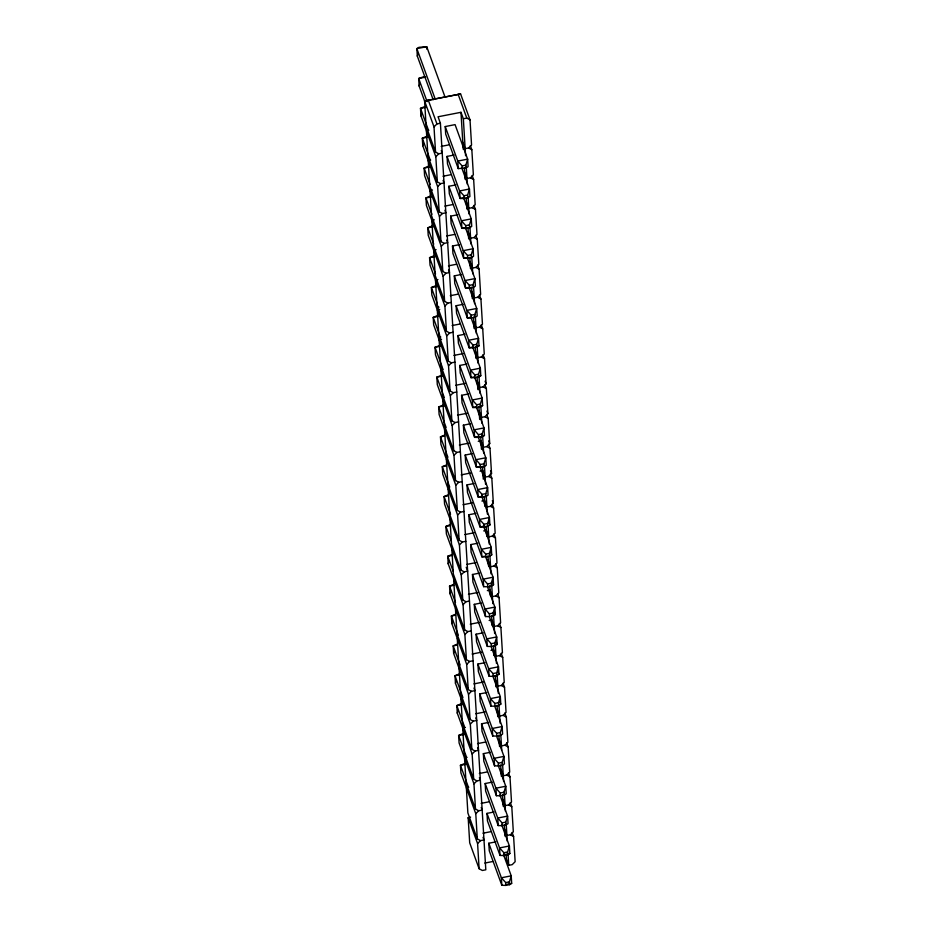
<?xml version="1.0" encoding="UTF-8"?>
<svg xmlns="http://www.w3.org/2000/svg" width="932" height="932" viewBox="0 0 932 932"><rect width="100%" height="100%" fill="white"/><g stroke="black" fill="none" stroke-linecap="round" stroke-linejoin="round"><path stroke-width="1.4" d="M433.205 99.782L417.326 56.153L418.049 53.753M441.279 150.53L442.222 153.116L438.762 153.792L435.535 152.044L434.009 126.88L419.132 86.012L419.866 83.612M443.096 180.389L444.04 182.975L440.568 183.651L437.353 181.903L435.827 156.739L420.949 115.883L421.683 113.471M444.913 210.248L445.857 212.834L442.385 213.51L439.17 211.762L437.644 186.61L422.767 145.742L423.501 143.33M465.988 167.993L465.825 165.162L467.643 159.151L455.072 124.62L445.228 126.554L445.682 134.068L458.253 168.599L465.988 167.993L468.097 166.677L467.643 159.151L457.787 161.073L445.228 126.554M454.082 155.038L447.045 156.413L447.5 163.939L460.07 198.469L464.113 198.574L467.806 197.852L467.643 195.033L469.46 189.021L461.724 167.772M455.888 184.897L448.851 186.272L449.317 193.798L461.888 228.328L465.93 228.433L469.623 227.711L469.448 224.892L471.277 218.88L463.542 197.631M457.705 214.756L450.669 216.131L451.135 223.657L463.693 258.187L467.748 258.292L471.441 257.57L471.266 254.751L473.095 248.739L465.359 227.49M459.523 244.627L452.486 246.001L452.94 253.516L465.511 288.046L469.565 288.163L473.258 287.44L473.083 284.61L474.912 278.61L467.177 257.36M461.34 274.486L454.303 275.86L454.758 283.386L467.328 317.917L471.382 318.022L475.075 317.299L474.901 314.48L476.718 308.469L468.994 287.219M463.157 304.345L456.121 305.719L456.575 313.245L469.146 347.776L473.2 347.881L476.893 347.158L476.718 344.339L478.535 338.328L470.8 317.078M464.975 334.215L457.938 335.578L458.393 343.104L470.963 377.635L475.005 377.74L478.698 377.017L478.535 374.198L480.353 368.187L472.617 346.937M466.792 364.074L459.756 365.449L460.21 372.975L472.78 407.505L476.823 407.61L480.516 406.888L480.353 404.069L482.17 398.057L474.435 376.808M468.61 393.933L461.573 395.308L462.027 402.834L474.598 437.364L478.64 437.469L482.333 436.747L482.17 433.928L483.988 427.916L476.252 406.667M471.277 630.906L467.817 631.581L464.59 629.834L463.064 604.67L448.199 563.813L448.921 561.402M470.415 423.792L463.379 425.167L463.845 432.693L476.415 467.223L480.458 467.328L484.151 466.606L483.976 463.787L485.805 457.775L478.069 436.526M473.095 660.765L469.635 661.452L466.408 659.693L464.882 634.541L450.005 593.672L450.738 591.272M472.233 453.663L465.196 455.037L465.662 462.552L478.221 497.082L482.275 497.187L485.968 496.476L485.793 493.645L487.622 487.634L479.887 466.384M473.969 688.037L474.912 690.635L471.441 691.311L468.225 689.563L466.699 664.399L451.822 623.531L452.556 621.131M474.05 483.522L467.014 484.896L467.48 492.422L480.038 526.953L484.092 527.058L487.786 526.335L487.611 523.516L489.44 517.505L481.704 496.255M475.786 717.908L476.73 720.494L473.258 721.17L470.043 719.422L468.505 694.258L453.639 653.39L454.373 650.99M475.868 513.381L468.831 514.755L469.285 522.281L481.856 556.812L485.91 556.917L489.603 556.194L489.428 553.375L491.246 547.364L483.522 526.114M477.592 747.767L478.535 750.353L475.075 751.029L471.86 749.281L470.322 724.117L455.457 683.261L456.191 680.849M477.685 543.24L470.648 544.614L471.103 552.14L483.673 586.671L487.727 586.776L491.42 586.053L491.246 583.234L493.063 577.223L485.817 557.301M479.409 777.626L480.353 780.224L476.893 780.899L473.677 779.14L472.14 753.988L457.274 713.12L457.996 710.72M479.502 573.11L472.466 574.485L472.92 581.999L485.49 616.53L489.533 616.646L493.238 615.924L493.063 613.093L494.88 607.093L487.634 587.172M481.32 602.969L474.283 604.344L474.738 611.87L487.308 646.4L491.35 646.505L495.043 645.783L494.88 642.963L496.698 636.952L489.451 617.031M483.137 632.828L476.101 634.203L476.555 641.729L489.125 676.259L493.168 676.364L496.861 675.642L496.698 672.822L498.515 666.811L491.269 646.89M484.943 662.699L477.906 664.062L478.372 671.588L490.943 706.118L494.985 706.223L498.678 705.501L498.503 702.681L500.333 696.67L493.075 676.749M486.76 692.558L479.724 693.932L480.19 701.458L492.748 735.989L496.803 736.094L500.496 735.371L500.321 732.552L502.15 726.541L494.892 706.619M488.578 722.417L481.541 723.791L482.007 731.317L494.566 765.848L498.62 765.953L502.313 765.23L502.138 762.411L503.967 756.4L496.709 736.478M490.395 752.275L483.358 753.65L483.813 761.176L496.383 795.707L500.437 795.812L504.13 795.089L503.956 792.27L505.773 786.259L498.049 765.009M492.213 782.146L485.176 783.521L485.63 791.035L498.201 825.566L502.255 825.67L505.948 824.96L505.773 822.129L507.591 816.117L499.855 794.868M494.03 812.005L486.993 813.38L487.448 820.906L500.018 855.436L504.061 855.541L507.765 854.819L507.591 851.999L509.408 845.988L501.672 824.738M495.847 841.864L488.811 843.239L489.265 850.765L501.835 885.295L505.878 885.4L509.571 884.678L509.408 881.858L511.225 875.847L503.49 854.597M434.009 126.88L436.945 123.933L440.405 123.257L485.805 869.801L482.345 870.476L479.118 868.729L469.693 842.831L468.167 817.679L470.613 817.073M435.827 156.739L438.762 153.792M462.796 142.165L465.15 148.642L468.621 147.967L471.557 145.008L470.019 119.855L460.594 93.957L424.584 100.982L426.11 126.146L435.535 152.044M437.644 186.61L440.568 183.651M464.614 172.024L466.967 178.501L470.439 177.826L473.363 174.878L471.837 149.714L470.345 145.625M446.731 240.107L447.663 242.704L444.203 243.38L440.987 241.621L439.45 216.469L442.385 213.51M466.431 201.895L468.784 208.36L472.244 207.685L475.18 204.737L473.654 179.573L472.163 175.484M448.537 269.977L449.48 272.563L446.02 273.239L442.805 271.492L441.267 246.328L444.203 243.38M468.248 231.753L470.602 238.219L474.062 237.544L476.998 234.596L475.471 209.432L473.98 205.343M451.298 302.422L447.838 303.098L444.611 301.351L443.084 276.187L446.02 273.239M470.066 261.612L472.419 268.09L475.879 267.414L478.815 264.455L477.289 239.303L475.798 235.214M453.115 332.281L449.655 332.957L446.428 331.21L444.902 306.057L447.838 303.098M471.883 291.471L474.237 297.949L477.697 297.273L480.632 294.326L479.106 269.162L477.615 265.072M454.933 362.152L451.472 362.828L448.245 361.08L446.719 335.916L449.655 332.957M473.689 321.342L476.054 327.808L479.514 327.132L482.45 324.185L480.924 299.021L479.432 294.931M456.75 392.011L453.29 392.687L450.063 390.939L448.537 365.775L451.472 362.828M475.506 351.201L477.871 357.678L481.331 357.003L484.267 354.043L482.729 328.891L481.25 324.802M458.567 421.87L455.096 422.546L451.88 420.798L450.354 395.634L453.29 392.687M477.324 381.06L479.677 387.537L483.149 386.862L486.085 383.902L484.547 358.75L483.067 354.661M460.385 451.74L456.913 452.416L453.698 450.657L452.171 425.505L455.096 422.546M479.141 410.919L481.495 417.396L484.966 416.721L487.902 413.773L486.364 388.609L484.873 384.52M462.202 481.599L458.73 482.275L455.515 480.528L453.977 455.364L456.913 452.416M478.256 441.314L480.959 440.789L483.312 447.255L486.772 446.579L489.708 443.632L488.182 418.468L486.69 414.379M464.008 511.458L460.548 512.134L457.332 510.387L455.795 485.223L458.73 482.275M480.073 471.173L482.776 470.648L485.129 477.126L488.589 476.45L491.525 473.491L489.999 448.339L488.508 444.249M465.825 541.317L462.365 541.993L459.138 540.245L457.612 515.093L460.548 512.134M481.891 501.032L484.593 500.507L486.947 506.985L490.407 506.309L493.343 503.362L491.816 478.198L490.325 474.108M466.233 567.297L467.643 571.188L464.183 571.864L460.956 570.104L459.429 544.952L462.365 541.993M483.708 530.902L486.411 530.378L488.764 536.844L492.224 536.168L495.16 533.221L493.634 508.057L492.143 503.967M469.46 601.047L466 601.722L462.773 599.975L461.247 574.811L464.183 571.864M488.217 560.237L490.582 566.703L494.042 566.027L496.977 563.079L495.451 537.915L493.96 533.826M463.064 604.67L466 601.722M487.343 590.62L490.034 590.096L492.399 596.573L495.859 595.898L498.795 592.938L497.257 567.786L495.777 563.697M464.882 634.541L467.817 631.581M489.16 620.491L491.851 619.955L494.205 626.432L497.676 625.756L500.612 622.809L499.074 597.645L497.595 593.556M466.699 664.399L469.635 661.452M490.966 650.35L493.669 649.825L496.022 656.291L499.494 655.615L502.43 652.668L500.892 627.504L499.401 623.415M468.505 694.258L471.441 691.311M495.486 679.684L497.839 686.162L501.3 685.486L504.235 682.527L502.709 657.375L501.218 653.285M470.322 724.117L473.258 721.17M497.304 709.543L499.657 716.021L503.117 715.345L506.053 712.386L504.527 687.234L503.035 683.144M472.14 753.988L475.075 751.029M499.121 739.402L501.474 745.88L504.934 745.204L507.87 742.256L506.344 717.092L504.853 713.003M481.227 807.496L482.17 810.083L478.71 810.758L475.483 809.011L473.957 783.847L476.893 780.899M500.938 769.273L503.292 775.739L506.752 775.063L509.688 772.115L508.161 746.951L506.67 742.862M483.044 837.355L483.988 839.942L480.528 840.617L477.3 838.87L475.774 813.706L478.71 810.758M502.744 799.132L505.109 805.609L508.569 804.933L511.505 801.974L509.979 776.822L508.488 772.733M479.118 868.729L477.592 843.577L480.528 840.617M504.562 828.991L506.926 835.468L510.387 834.792L513.322 831.845L511.785 806.681L510.305 802.592M467.806 197.852L469.914 196.547L469.46 189.021L459.604 190.944L447.045 156.413M469.623 227.711L471.732 226.406L471.277 218.88L461.422 220.802L448.851 186.272M471.441 257.57L473.549 256.265L473.095 248.739L463.239 250.661L450.669 216.131M473.258 287.44L475.367 286.124L474.912 278.61L465.056 280.532L452.486 246.001M475.075 317.299L477.184 315.995L476.718 308.469L466.874 310.391L454.303 275.86M476.893 347.158L479.001 345.854L478.535 338.328L468.691 340.25L456.121 305.719M478.698 377.017L480.807 375.713L480.353 368.187L470.509 370.109L457.938 335.578M480.516 406.888L482.625 405.571L482.17 398.057L472.326 399.979L459.756 365.449M482.333 436.747L484.442 435.442L483.988 427.916L474.132 429.838L461.573 395.308M484.151 466.606L486.259 465.301L485.805 457.775L475.949 459.697L463.379 425.167M485.968 496.476L488.077 495.16L487.622 487.634L477.767 489.556L465.196 455.037M487.786 526.335L489.894 525.031L489.44 517.505L479.584 519.427L467.014 484.896M489.603 556.194L491.712 554.889L491.246 547.364L481.401 549.286L468.831 514.755M491.42 586.053L493.529 584.748L493.063 577.223L483.219 579.145L470.648 544.614M493.238 615.924L495.335 614.607L494.88 607.093L485.036 609.015L472.466 574.485M495.043 645.783L497.152 644.478L496.698 636.952L486.853 638.874L474.283 604.344M496.861 675.642L498.97 674.337L498.515 666.811L488.659 668.733L476.101 634.203M498.678 705.501L500.787 704.196L500.333 696.67L490.477 698.592L477.906 664.062M500.496 735.371L502.604 734.055L502.15 726.541L492.294 728.463L479.724 693.932M502.313 765.23L504.422 763.925L503.967 756.4L494.111 758.322L481.541 723.791M504.13 795.089L506.239 793.784L505.773 786.259L495.929 788.181L483.358 753.65M505.948 824.96L508.057 823.643L507.591 816.117L497.746 818.04L485.176 783.521M507.765 854.819L509.862 853.514L509.408 845.988L499.564 847.91L486.993 813.38M509.571 884.678L511.68 883.373L511.225 875.847L501.381 877.769L488.811 843.239M428.848 130.235L426.402 130.853L427.928 156.005L437.353 181.903M430.666 160.106L428.219 160.712L429.745 185.864L439.17 211.762M432.483 189.965L430.025 190.571L431.563 215.735L440.987 241.621M434.3 219.824L431.842 220.43L433.38 245.594L442.805 271.492M436.118 249.683L433.66 250.3L435.186 275.453L444.611 301.351M437.923 279.553L435.477 280.159L437.003 305.312L446.428 331.21M439.741 309.412L437.294 310.018L438.821 335.182L448.245 361.08M441.558 339.271L439.112 339.877L440.638 365.041L450.063 390.939M443.376 369.13L440.929 369.748L442.455 394.9L451.88 420.798M465.173 727.484L462.715 728.09L464.241 753.254L473.677 779.14M475.483 809.011L466.058 783.113L464.532 757.949L466.979 757.343M468.796 787.202L466.35 787.82L467.876 812.972L477.3 838.87M424.479 76.459L418.678 78.486L419.132 86.012M425.714 77.123L418.678 78.486L427.112 101.67M424.584 100.982L460.594 93.957M424.456 106.679L420.495 108.357L420.949 115.883M426.122 107.25L420.495 108.357L428.44 130.165M465.592 155.749L463.344 118.772L460.979 112.306L438.052 116.78L440.405 123.257M463.344 118.772L466.804 118.096L470.019 119.855M426.262 136.55L422.312 138.216L422.767 145.742M427.939 137.121L422.312 138.216L430.246 160.024M441.209 146.382L449.306 144.798M428.079 166.409L424.13 168.075L424.584 175.6L439.45 216.469M429.757 166.979L424.13 168.075L430.083 184.431M458.253 168.599L457.787 161.073L462.132 165.884L465.825 165.162M443.026 176.241L451.123 174.657M429.897 196.268L425.947 197.945L426.402 205.459L441.267 246.328M431.574 196.838L425.947 197.945L431.9 214.302M462.878 197.91L460.07 198.469L459.604 190.944L463.938 195.755L467.643 195.033M444.844 206.1L452.94 204.527M431.714 226.138L427.765 227.804L428.219 235.33L443.084 276.187M433.392 226.697L427.765 227.804L433.718 244.161M464.695 227.781L461.888 228.328L461.422 220.802L465.755 225.614L469.448 224.892M446.661 235.959L454.758 234.386M433.531 255.997L429.57 257.663L430.036 265.189L444.902 306.057M435.209 256.568L429.57 257.663L435.535 274.02M466.513 257.64L463.693 258.187L463.239 250.661L467.573 255.473L471.266 254.751M448.478 265.83L456.575 264.245M435.349 285.856L431.388 287.522L431.854 295.048L446.719 335.916M437.026 286.427L431.388 287.522L437.341 303.89M468.33 287.499L465.511 288.046L465.056 280.532L469.39 285.332L473.083 284.61M450.296 295.689L458.393 294.104M437.166 315.715L433.205 317.393L433.671 324.907L448.537 365.775M438.832 316.286L433.205 317.393L439.659 335.112M470.147 317.369L467.328 317.917L466.874 310.391L471.208 315.202L474.901 314.48M452.113 325.548L460.198 323.975M440.824 345.224L435.023 347.252L435.477 354.777L450.354 395.634M440.65 346.156L435.023 347.252L442.467 367.697M471.965 347.228L469.146 347.776L468.691 340.25L473.025 345.061L476.718 344.339M476.182 346.401L479.001 345.854M453.931 355.407L463.367 353.566M442.642 375.083L436.84 377.111L437.294 384.636L452.171 425.505M442.467 376.015L436.84 377.111L444.284 397.556M473.771 377.087L470.963 377.635L470.509 370.109L474.842 374.92L478.535 374.198M478 376.26L480.807 375.713M455.736 385.277L465.185 383.436M442.607 405.303L438.657 406.969L439.112 414.495L453.977 455.364M444.284 405.874L438.657 406.969L446.102 427.427M475.588 406.946L472.78 407.505L472.326 399.979L476.66 404.779L480.353 404.069M479.817 406.131L482.625 405.571M457.554 415.136L467.002 413.295M444.424 435.162L440.475 436.84L440.929 444.366L455.795 485.223M444.692 436.013L440.475 436.84L447.919 457.286M478.815 436.537L474.598 437.364L474.132 429.838L478.466 434.65L482.17 433.928M481.634 435.99L484.442 435.442M459.371 444.995L468.819 443.154M446.242 465.033L442.292 466.699L442.747 474.225L457.612 515.093M446.51 465.872L442.292 466.699L449.725 487.145M480.632 466.396L476.415 467.223L475.949 459.697L480.283 464.509L483.976 463.787M461.189 474.866L470.637 473.013M448.059 494.892L444.098 496.558L444.564 504.084L459.429 544.952M448.327 495.742L444.098 496.558L450.552 514.278M482.45 496.267L478.221 497.082L477.767 489.556L482.1 494.368L485.793 493.645M463.006 504.725L472.442 502.884M449.876 524.751L445.915 526.429L446.381 533.943L461.247 574.811M450.144 525.601L445.915 526.429L451.379 541.422M484.267 526.126L480.038 526.953L479.584 519.427L483.918 524.238L487.611 523.516M464.823 534.584L474.26 532.743M451.694 554.622L447.733 556.288L448.199 563.813M451.962 555.46L447.733 556.288L453.197 571.281M484.675 556.264L481.856 556.812L481.401 549.286L485.735 554.097L489.428 553.375M466.641 564.442L476.077 562.602M453.511 584.481L449.55 586.146L450.005 593.672M453.779 585.319L449.55 586.146L455.503 602.503M483.673 586.671L483.219 579.145L487.553 583.956L491.246 583.234M468.458 594.313L477.895 592.461M455.317 614.339L451.368 616.005L451.822 623.531M455.585 615.19L451.368 616.005L458.311 635.1M485.49 616.53L485.036 609.015L489.37 613.815L493.063 613.093M470.264 624.172L479.712 622.331M457.134 644.198L453.185 645.876L453.639 653.39M457.402 645.049L453.185 645.876L460.128 664.959M487.308 646.4L486.853 638.874L491.187 643.686L494.88 642.963M472.081 654.031L481.529 652.19M458.952 674.069L455.002 675.735L455.457 683.261M460.629 674.64L455.002 675.735L462.936 697.544M489.125 676.259L488.659 668.733L492.993 673.545L496.698 672.822M473.899 683.89L483.347 682.049M460.769 703.928L456.82 705.594L457.274 713.12M462.447 704.499L456.82 705.594L464.753 727.403M490.943 706.118L490.477 698.592L494.81 703.404L498.503 702.681M475.716 713.761L485.164 711.92M462.587 733.787L458.637 735.453L459.092 742.979L465.534 760.71M464.264 734.358L458.637 735.453L466.571 757.273M492.748 735.989L492.294 728.463L496.628 733.263L500.321 732.552M477.534 743.62L485.63 742.035M464.404 763.646L460.443 765.323L460.909 772.849L475.774 813.706M466.082 764.217L460.443 765.323L468.388 787.132M494.566 765.848L494.111 758.322L498.445 763.133L502.138 762.411M479.351 773.478L487.448 771.906M496.383 795.707L495.929 788.181L500.263 792.992L503.956 792.27M481.168 803.349L489.253 801.765M498.201 825.566L497.746 818.04L502.08 822.851L505.773 822.129M482.986 833.208L491.071 831.624M500.018 855.436L499.564 847.91L503.897 852.722L507.591 851.999M505.645 854.329L509.862 853.514M484.791 863.067L492.888 861.494M506.123 854.586L506.379 858.861L508.732 865.327L512.204 864.651L515.14 861.704L513.602 836.54L512.122 832.451M501.835 885.295L501.381 877.769L505.715 882.581L509.408 881.858M507.462 884.2L511.68 883.373M468.621 147.967L471.837 149.714M470.439 177.826L473.654 179.573M472.244 207.685L475.471 209.432M474.062 237.544L477.289 239.303M475.879 267.414L479.106 269.162M477.697 297.273L480.924 299.021M479.514 327.132L482.729 328.891M481.331 357.003L484.547 358.75M483.149 386.862L486.364 388.609M484.966 416.721L488.182 418.468M486.772 446.579L489.999 448.339M488.589 476.45L491.816 478.198M490.407 506.309L493.634 508.057M492.224 536.168L495.451 537.915M494.042 566.027L497.257 567.786M495.859 595.898L499.074 597.645M497.676 625.756L500.892 627.504M499.494 655.615L502.709 657.375M501.3 685.486L504.527 687.234M503.117 715.345L506.344 717.092M504.934 745.204L508.161 746.951M506.752 775.063L509.979 776.822M508.569 804.933L511.785 806.681M510.387 834.792L513.602 836.54M437.003 305.312L438.984 307.21M438.821 335.182L440.801 337.069M458.113 94.249L466.804 118.096M445.077 97.149L426.716 46.705L418.969 47.322L416.86 48.627L417.326 56.153M435.221 99.072L416.86 48.627L426.716 46.705L426.868 49.21M428.254 100.074L436.945 123.933M485.083 381.176L486.085 383.902M486.9 411.047L487.902 413.773M488.718 440.906L489.708 443.632M490.535 470.765L491.525 473.491M492.352 500.635L493.343 503.362M488.927 522.374L489.894 525.031M490.745 552.233L491.712 554.889M453.698 450.657L444.273 424.771L442.747 399.607M455.515 480.528L446.09 454.63L444.552 429.466M492.562 582.092L493.529 584.748M457.332 510.387L447.908 484.489L446.37 459.336M494.368 611.951L495.335 614.607M459.138 540.245L449.713 514.347L448.187 489.195M496.185 641.822L497.152 644.478M460.956 570.104L451.531 544.218L450.005 519.054M498.003 671.681L498.97 674.337M499.82 701.54L500.787 704.196M462.773 599.975L453.348 574.077L451.822 548.913M464.59 629.834L455.166 603.936L453.639 578.784M466.408 659.693L456.983 633.795L455.457 608.643M468.225 689.563L458.8 663.666L457.274 638.502M470.043 719.422L460.618 693.524L459.08 668.361M471.86 749.281L462.435 723.383L460.897 698.231M464.532 757.949L473.957 783.847M468.167 817.679L477.592 843.577M466.28 167.119L467.316 184.186M468.097 196.99L469.134 214.045M469.914 226.849L470.951 243.916M471.732 256.708L472.769 273.775M473.538 286.578L474.574 303.634M475.355 316.437L476.392 333.505M477.172 346.296L478.209 363.363M478.99 376.155L480.027 393.222M480.807 406.026L481.844 423.081M482.625 435.885L483.661 452.952M484.442 465.744L485.56 484.232M486.259 495.603L487.378 514.091M488.065 525.473L489.195 543.962M489.882 555.332L491.013 573.821M491.7 585.191L492.83 603.68M493.517 615.062L494.647 633.539M495.335 644.921L496.453 663.409M497.152 674.78L498.271 693.268M498.97 704.639L500.088 723.127M500.787 734.509L501.731 750.144M502.593 764.368L503.63 781.435M504.41 794.227L505.447 811.294M506.227 824.086L507.264 841.153M508.045 853.957L508.732 865.327M460.979 112.306L463.227 149.271M464.357 167.76L465.045 179.142M466.175 197.619L466.862 209.001M467.992 227.49L468.68 238.86M469.798 257.349L470.497 268.719M471.615 287.207L472.314 298.59M473.433 317.066L474.132 328.448M475.25 346.937L475.937 358.307M477.067 376.796L477.848 389.599M478.885 406.655L479.665 419.458M480.702 436.526L481.471 449.317M482.52 466.384L483.289 479.176M484.325 496.243L484.931 506.192M486.143 526.102L486.749 536.063M487.96 555.973L488.566 565.922M489.778 585.832L490.383 595.781M491.595 615.691L492.201 625.652M493.412 645.55L494.018 655.511M495.23 675.42L495.917 686.791M497.047 705.279L497.735 716.65M498.853 735.138L499.552 746.52M500.67 765.009L501.369 776.379M502.488 794.868L503.187 806.238M504.305 824.727L504.993 836.109M462.132 165.884L462.295 168.704M463.938 195.755L464.113 198.574M465.755 225.614L465.93 228.433M467.573 255.473L467.748 258.292M469.39 285.332L469.565 288.163M471.208 315.202L471.382 318.022M473.025 345.061L473.2 347.881M474.842 374.92L475.005 377.74M476.66 404.779L476.823 407.61M478.466 434.65L478.64 437.469M480.283 464.509L480.458 467.328M482.1 494.368L482.275 497.187M483.918 524.238L484.092 527.058M485.735 554.097L485.91 556.917M487.553 583.956L487.727 586.776M489.37 613.815L489.533 616.646M491.187 643.686L491.35 646.505M492.993 673.545L493.168 676.364M494.81 703.404L494.985 706.223M496.628 733.263L496.803 736.094M498.445 763.133L498.62 765.953M500.263 792.992L500.437 795.812M502.08 822.851L502.255 825.67M503.897 852.722L504.061 855.541M505.715 882.581L505.878 885.4"/></g></svg>
